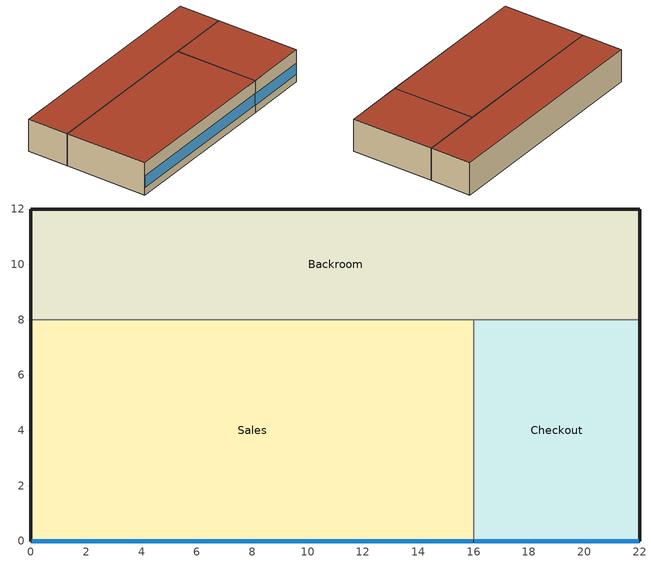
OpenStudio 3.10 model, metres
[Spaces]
Sales
 floor ground: 0,0 0,8 16,8 16,0 z0
 wall outside (RetailWallInit): 0,8 0,0 16,0 z0:3.2
 wall to Backroom: 16,8 0,8 z0:3.2
 wall to Checkout: 16,0 16,8 z0:3.2
 window (RetailWinInit): 0.03,0 15.97,0 z0.76:1.89
 roof outside (RetailRoofInit): 16,0 16,8 0,8 0,0 z3.2
Checkout
 floor ground: 16,0 16,8 22,8 22,0 z0
 wall outside (RetailWallInit): 16,0 22,0 22,8 z0:3.2
 wall to Backroom: 22,8 16,8 z0:3.2
 window (RetailWinInit): 16.03,0 21.97,0 z0.76:1.89
 roof outside (RetailRoofInit): 22,0 22,8 16,8 16,0 z3.2
Backroom
 floor ground: 0,8 0,12 22,12 22,8 z0
 wall outside (RetailWallInit): 22,8 22,12 0,12 0,8 z0:3.2
 roof outside (RetailRoofInit): 22,8 22,12 0,12 0,8 z3.2
[Material] Roughness=MediumSmooth; Density {kg/m3}=800; Specific Heat {J/kg-K}=900
Name | Thickness {m} | Conductivity {W/m-K}
RetailWallInit Material | 0.15 | 0.9
RetailRoofInit Material | 0.14 | 0.5
[Construction]
RetailWallInit: RetailWallInit Material
RetailRoofInit: RetailRoofInit Material
RetailWinInit: RetailWinInit Glazing
[WindowMaterial:SimpleGlazingSystem]
RetailWinInit Glazing: U-Factor {W/m2-K}=4.8; Solar Heat Gain Coefficient=0.4; Visible Transmittance=0.6
[BuildingStory]
Story 1: Nominal Z Coordinate {m}=0
[SpaceType]
RetailType; BackroomType
[Lights:Definition] Design Level Calculation Method=Watts/Area
Name | Watts per Space Floor Area {W/m2}
RetailType LightsDef | 14
BackroomType LightsDef | 8
[Lights] Fraction Replaceable=1
Name | Lights Definition | Space or SpaceType
RetailType Lights | RetailType LightsDef | RetailType
BackroomType Lights | BackroomType LightsDef | BackroomType
[People:Definition] Number of People Calculation Method=People/Area; Fraction Radiant=0.3
Name | People per Space Floor Area {person/m2}
RetailType PeopleDef | 0.06
BackroomType PeopleDef | 0.015
[People] Multiplier=1
Name | People Definition | Space or SpaceType
RetailType People | RetailType PeopleDef | RetailType
BackroomType People | BackroomType PeopleDef | BackroomType
[Space] Building Story=Story 1
Name | Space Type | Thermal Zone
Sales | RetailType | Sales Zone
Checkout | RetailType | Checkout Zone
Backroom | BackroomType | Backroom Zone
[ThermalZone] Use Ideal Air Loads=No
Name | Thermostat
Sales Zone | Sales Thermostat
Checkout Zone | Checkout Thermostat
Backroom Zone | Backroom Thermostat
[Sizing:Zone] Zone Cooling Design Supply Air Temperature Input Method=SupplyAirTemperature; Zone Cooling Design Supply Air Temperature {C}=14; Zone Cooling Design Supply Air Temperature Difference {deltaC}=11.11; Zone Heating Design Supply Air Temperature Input Method=SupplyAirTemperature; Zone Heating Design Supply Air Temperature {C}=40; Zone Heating Design Supply Air Temperature Difference {deltaC}=11.11; Zone Cooling Design Supply Air Humidity Ratio {kg-H2O/kg-air}=0.0085; Zone Heating Design Supply Air Humidity Ratio {kg-H2O/kg-air}=0.008; Cooling Design Air Flow Method=DesignDay; Heating Design Air Flow Method=DesignDay; Account for Dedicated Outdoor Air System=No; Dedicated Outdoor Air System Control Strategy=NeutralSupplyAir; Dedicated Outdoor Air Low Setpoint Temperature for Design {C}=autosize; Dedicated Outdoor Air High Setpoint Temperature for Design {C}=autosize; Zone Load Sizing Method=Sensible Load Only No Latent Load; Zone Latent Cooling Design Supply Air Humidity Ratio Input Method=HumidityRatioDifference; Zone Cooling Design Supply Air Humidity Ratio Difference {kgWater/kgDryAir}=0.005; Zone Latent Heating Design Supply Air Humidity Ratio Input Method=HumidityRatioDifference; Zone Humidification Design Supply Air Humidity Ratio Difference {kgWater/kgDryAir}=0.005; Sizing Option=Coincident
Sales Zone; Checkout Zone; Backroom Zone
[Zone equipment]
Sales Zone: Sales Ideal Loads
Checkout Zone: Checkout Ideal Loads
Backroom Zone: Backroom Ideal Loads
[ThermostatSetpoint:DualSetpoint]
Name | Heating Setpoint Temperature Schedule | Cooling Setpoint Temperature Schedule
Sales Thermostat | Sales HtgSch | Sales ClgSch
Checkout Thermostat | Checkout HtgSch | Checkout ClgSch
Backroom Thermostat | Backroom HtgSch | Backroom ClgSch
[Schedule:Ruleset]
Name | Default Day Schedule
Sales HtgSch | Schedule Day 1
Sales ClgSch | Schedule Day 2
Checkout HtgSch | Schedule Day 3
Checkout ClgSch | Schedule Day 4
Backroom HtgSch | Schedule Day 5
Backroom ClgSch | Schedule Day 6
[Schedule:Day]
Schedule Day 1; Schedule Day 3; Schedule Day 5: 24, 0, 21
Schedule Day 2; Schedule Day 4; Schedule Day 6: 24, 0, 24
